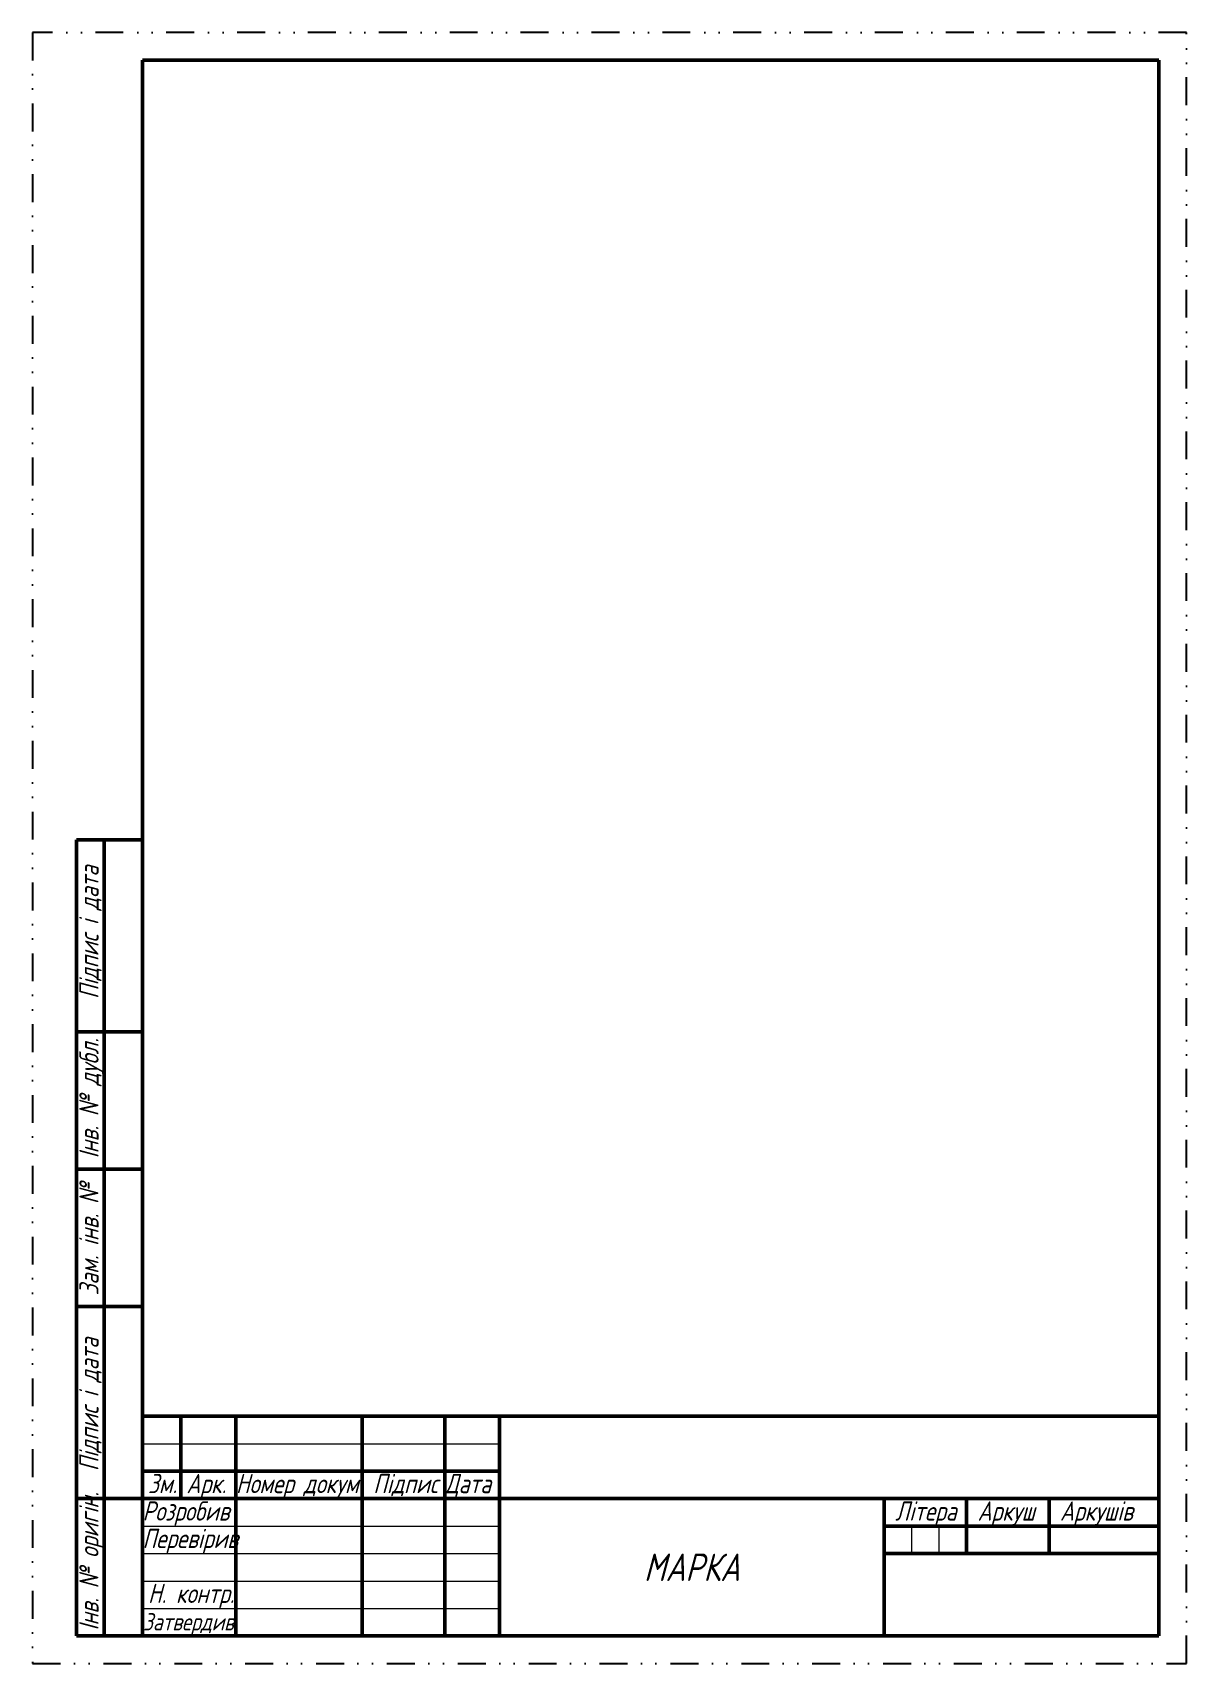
# Model space of a CAD drawing. Header units: millimetres. Extents: x 0 to 210, y 0 to 297.
import ezdxf

# ---------------------------------------------------------------- set-up
doc = ezdxf.new("R2010")
doc.units = ezdxf.units.MM
doc.header["$LTSCALE"] = 0.2
doc.linetypes.add('линия_сгибаX2', pattern=[63.5, 25.4, -12.7, 0, -12.7, 0, -12.7])
doc.layers.get('0').update_dxf_attribs({"lineweight": 50})
doc.layers.add('Формат чертежа', color=7, linetype='Continuous', lineweight=50)
doc.styles.add('основная надпись', font='isocpeur.ttf', dxfattribs={"width": 0.8, "oblique": 15, "height": 3.5})

msp = doc.modelspace()

# ---------------------------------------------------------------- linework, layer by layer
at = {"layer": 'Формат чертежа', "linetype": 'линия_сгибаX2', "lineweight": -3}
for p, q in [((210, 297), (0, 297)), ((0, 297), (0, 0)), ((210, 0), (210, 297)), ((0, 0), (210, 0))]:
    msp.add_line(p, q, dxfattribs=at)
at = {"layer": 'Формат чертежа'}
for p, q in [((205, 292), (20, 292)), ((20, 292), (20, 45)), ((205, 45), (205, 292)), ((8, 115), (8, 150)), ((8, 150), (20, 150)), ((13, 5), (13, 150)), ((20, 5), (20, 150)), ((8, 90), (8, 115)), ((8, 115), (20, 115)), ((8, 65), (8, 90)), ((8, 90), (20, 90)), ((8, 30), (8, 65)), ((8, 65), (20, 65)), ((205, 45), (20, 45)), ((20, 5), (20, 45)), ((27, 30), (27, 45)), ((37, 5), (37, 45)), ((60, 5), (60, 45)), ((75, 5), (75, 45)), ((85, 5), (85, 45)), ((205, 5), (205, 45)), ((20, 35), (85, 35)), ((8, 5), (8, 30)), ((8, 30), (20, 30)), ((20, 30), (85, 30)), ((85, 30), (205, 30)), ((155, 5), (155, 30)), ((170, 20), (170, 30)), ((185, 20), (185, 30)), ((155, 25), (205, 25)), ((205, 20), (155, 20)), ((13, 5), (8, 5)), ((20, 5), (13, 5)), ((20, 5), (85, 5)), ((85, 5), (205, 5))]:
    msp.add_line(p, q, dxfattribs=at)
at = {"layer": 'Формат чертежа', "lineweight": 20}
for p, q in [((20, 40), (85, 40)), ((20, 25), (85, 25)), ((160, 20), (160, 25)), ((165, 20), (165, 25)), ((20, 20), (85, 20)), ((20, 15), (85, 15)), ((20, 10), (85, 10))]:
    msp.add_line(p, q, dxfattribs=at)

# ---------------------------------------------------------------- texts
at = {"insert": (120, 17.5), "char_height": 5, "width": 70, "attachment_point": 5, "style": 'основная надпись'}
msp.add_mtext('МАРКА', dxfattribs=at)
at = {"layer": 'Формат чертежа', "style": 'основная надпись', "oblique": 15, "width": 0.8}
for s, p in [('Пiдпис i дата', (12, 121)), ('Iнв. № дубл.', (12, 92)), ('Зам. iнв. №', (12, 67)), ('Пiдпис i дата', (12, 35)), ('Iнв. № оригін.', (12, 6))]:
    msp.add_text(s, height=3.5, rotation=90, dxfattribs=at).set_placement(p)
for s, height, p in [('Зм.', 3.5, (21, 31)), ('Арк.', 3.5, (28, 31)), ('Номер докум.', 3.5, (37, 31)), ('Пiдпис', 3.5, (62, 31)), ('Дата', 3.5, (75, 31)), ('Розробив', 3.5, (20, 26)), ('Лiтера', 3.5, (157, 26)), ('Аркуш', 3.5, (172, 26)), ('Аркушiв', 3.5, (187, 26)), ('Перевiрив', 3.5, (20, 21)), ('Н. контр.', 3.5, (21, 11)), ('Затвердив', 3.15, (20.1, 6))]:
    msp.add_text(s, height=height, dxfattribs=at).set_placement(p)

doc.saveas('drawing.dxf')
